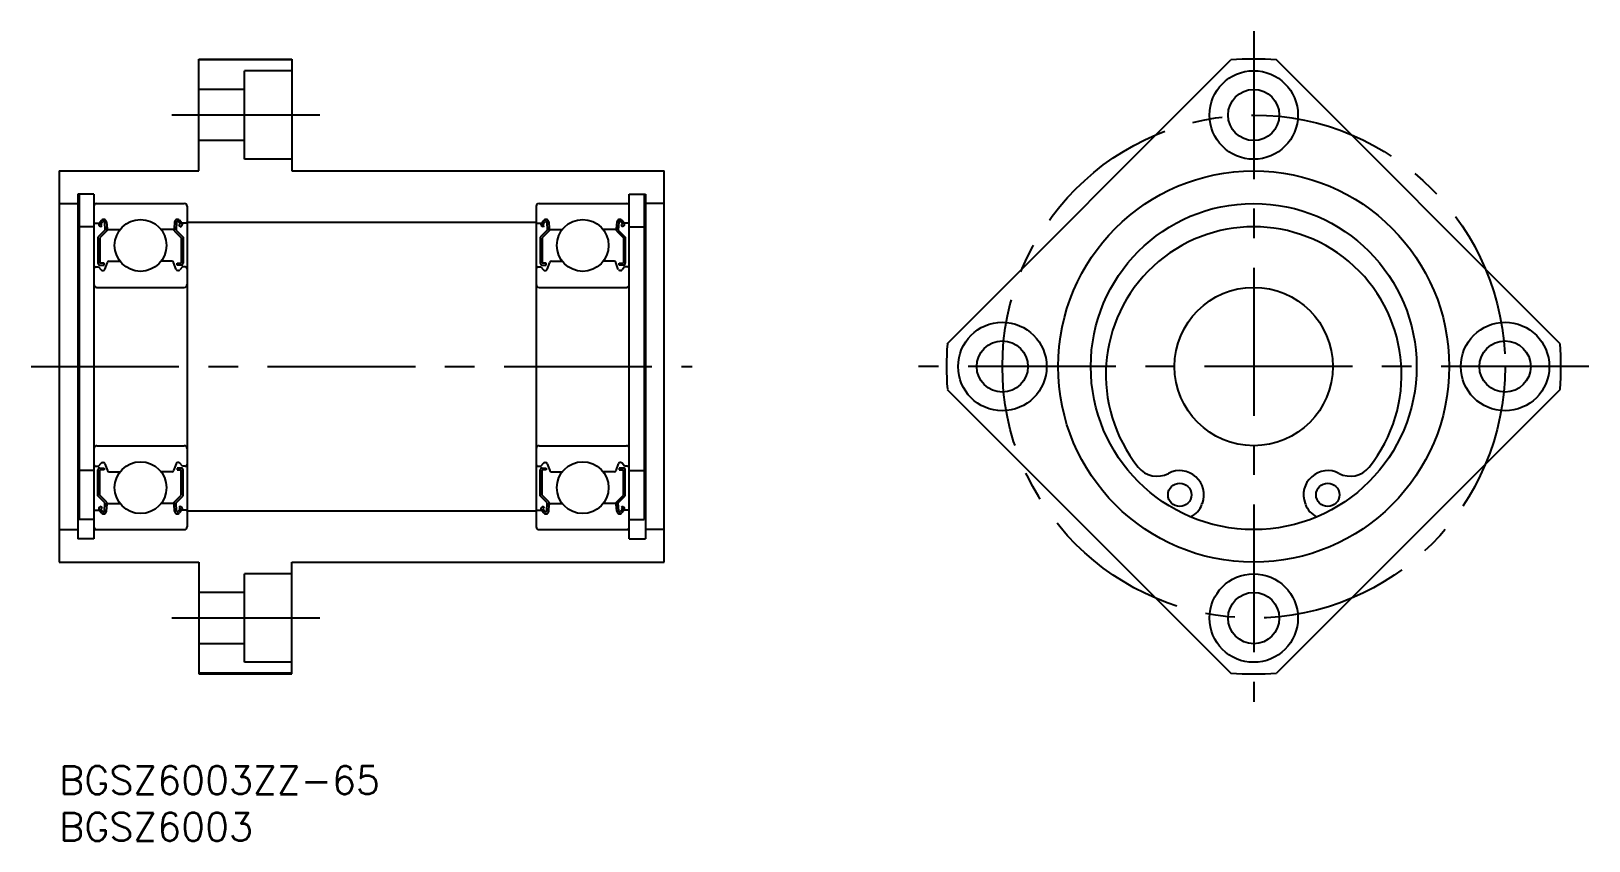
# Model space of a CAD drawing. Extents: x -3 to 164, y -8 to 79.
import ezdxf

# ---------------------------------------------------------------- set-up
doc = ezdxf.new("R2010")
doc.units = 0
doc.header["$LTSCALE"] = 0.5
doc.linetypes.add('CENTER', pattern=[50.8, 31.75, -6.35, 6.35, -6.35])
for name, color, linetype in [('MSM_CENTER', 1, 'CENTER'), ('MSM_CONTINUOUS', 7, 'CONTINUOUS'), ('MSM_PART_NUMBER', 7, 'CONTINUOUS')]:
    doc.layers.add(name, color=color, linetype=linetype)
doc.styles.get("Standard").update_dxf_attribs({"font": 'txt.shx', "height": 3, "bigfont": 'bigfont.shx'})

# ---------------------------------------------------------------- blocks, each defined once
blk = doc.blocks.new('*U6')
at = {"layer": 'MSM_PART_NUMBER'}
blk.add_text('BGSZ6003ZZ-65', height=3, dxfattribs=at).set_placement((0, -3))
blk = doc.blocks.new('*U7')
at = {"layer": 'MSM_PART_NUMBER'}
blk.add_text('BGSZ6003', height=3, dxfattribs=at).set_placement((0, -8))

msp = doc.modelspace()

# ---------------------------------------------------------------- linework, layer by layer
at = {"layer": 'MSM_CENTER'}
for p, q in [((128.32, 78.91), (128.32, 6.91)), ((28, 69.91), (12, 69.91)), ((-3, 42.91), (68, 42.91)), ((164.32, 42.91), (92.32, 42.91)), ((28, 15.91), (12, 15.91))]:
    msp.add_line(p, q, dxfattribs=at)
msp.add_circle((128.32, 42.91), 27, dxfattribs=at)
at = {"layer": 'MSM_CONTINUOUS'}
for p, q in [((15, 63.91), (15, 75.91)), ((15, 75.91), (25, 75.91)), ((25, 75.82), (15, 75.82)), ((25, 75.91), (25, 63.91)), ((95.41, 45.36), (125.87, 75.82)), ((161.23, 45.36), (130.76, 75.82)), ((19.9, 65.16), (19.9, 74.66)), ((25, 74.66), (19.9, 74.66)), ((19.9, 72.66), (15, 72.66)), ((19.9, 67.16), (15, 67.16)), ((0, 63.91), (0, 21.91)), ((0, 63.91), (15, 63.91)), ((25, 65.16), (19.9, 65.16)), ((25, 63.91), (65, 63.91)), ((65, 21.91), (65, 63.91)), ((0, 60.41), (2, 60.41)), ((3.75, 61.41), (2, 61.41)), ((2, 61.41), (2, 24.41)), ((2.15, 61.41, -0.5), (2.15, 26.49, -0.5)), ((3.75, 61.41), (3.75, 24.41)), ((3.75, 60.41), (13.45, 60.41)), ((51.55, 60.41), (61.25, 60.41)), ((61.25, 24.41), (61.25, 61.41)), ((61.25, 61.41), (63, 61.41)), ((62.85, 61.41, -0.5), (62.85, 26.49, -0.5)), ((63, 61.41), (63, 24.41)), ((65, 60.41), (63, 60.41)), ((4.31, 58.31), (4.56, 58.61)), ((13.19, 58.31), (12.94, 58.61)), ((13.75, 60.11), (13.75, 25.71)), ((51.25, 60.11), (51.25, 25.71)), ((51.81, 58.31), (52.06, 58.61)), ((60.69, 58.31), (60.44, 58.61)), ((3.75, 57.91), (2.15, 57.91)), ((3.85, 58.31), (4.31, 58.31)), ((4.93, 57.54), (4.18, 56.79)), ((4.49, 57.9), (4.33, 58.03)), ((5.13, 57.46), (4.38, 56.71)), ((4.46, 58.18), (4.71, 58.48)), ((4.62, 58.05), (4.46, 58.18)), ((4.49, 57.9), (4.62, 58.05)), ((4.89, 58.42), (4.93, 57.54)), ((5.09, 58.44), (5.15, 57.7)), ((5.13, 57.93), (5.13, 57.46)), ((5.25, 57.61), (6.55, 57.61)), ((12.25, 57.61), (10.95, 57.61)), ((12.41, 58.44), (12.35, 57.7)), ((12.37, 57.93), (12.37, 57.46)), ((12.37, 57.46), (13.12, 56.71)), ((12.61, 58.42), (12.57, 57.54)), ((12.57, 57.54), (13.32, 56.79)), ((13.04, 58.18), (12.79, 58.48)), ((12.88, 58.05), (13.04, 58.18)), ((13.01, 57.9), (12.88, 58.05)), ((13.01, 57.9), (13.17, 58.03)), ((13.65, 58.31), (13.19, 58.31)), ((13.75, 58.41), (51.25, 58.41)), ((51.35, 58.31), (51.81, 58.31)), ((52.43, 57.54), (51.68, 56.79)), ((51.99, 57.9), (51.83, 58.03)), ((52.63, 57.46), (51.88, 56.71)), ((51.96, 58.18), (52.21, 58.48)), ((52.12, 58.05), (51.96, 58.18)), ((51.99, 57.9), (52.12, 58.05)), ((52.39, 58.42), (52.43, 57.54)), ((52.59, 58.44), (52.65, 57.7)), ((52.63, 57.93), (52.63, 57.46)), ((52.75, 57.61), (54.05, 57.61)), ((59.75, 57.61), (58.45, 57.61)), ((59.91, 58.44), (59.85, 57.7)), ((59.87, 57.93), (59.87, 57.46)), ((59.87, 57.46), (60.62, 56.71)), ((60.11, 58.42), (60.07, 57.54)), ((60.07, 57.54), (60.82, 56.79)), ((60.54, 58.18), (60.29, 58.48)), ((60.38, 58.05), (60.54, 58.18)), ((60.51, 57.9), (60.38, 58.05)), ((60.51, 57.9), (60.67, 58.03)), ((61.15, 58.31), (60.69, 58.31)), ((61.25, 57.91), (62.85, 57.91)), ((4.18, 56.79), (4.18, 54.01)), ((4.38, 56.71), (4.38, 54.01)), ((13.12, 56.71), (13.12, 54.01)), ((13.32, 56.79), (13.32, 54.01)), ((51.68, 56.79), (51.68, 54.01)), ((51.88, 56.71), (51.88, 54.01)), ((60.62, 56.71), (60.62, 54.01)), ((60.82, 56.79), (60.82, 54.01)), ((3.95, 53.61), (4.25, 53.61)), ((4.25, 53.61), (4.53, 53.28)), ((4.83, 54.01), (4.38, 54.01)), ((4.38, 53.81), (4.83, 53.81)), ((4.83, 53.81), (4.83, 54.01)), ((4.93, 53.34), (5.2, 54.08)), ((5.39, 54.21), (6.55, 54.21)), ((12.11, 54.21), (10.95, 54.21)), ((12.57, 53.34), (12.3, 54.08)), ((12.67, 53.81), (12.67, 54.01)), ((12.67, 54.01), (13.12, 54.01)), ((13.12, 53.81), (12.67, 53.81)), ((13.25, 53.61), (12.97, 53.28)), ((13.55, 53.61), (13.25, 53.61)), ((51.45, 53.61), (51.75, 53.61)), ((51.75, 53.61), (52.03, 53.28)), ((52.33, 54.01), (51.88, 54.01)), ((51.88, 53.81), (52.33, 53.81)), ((52.33, 53.81), (52.33, 54.01)), ((52.43, 53.34), (52.7, 54.08)), ((52.89, 54.21), (54.05, 54.21)), ((59.61, 54.21), (58.45, 54.21)), ((60.07, 53.34), (59.8, 54.08)), ((60.17, 54.01), (60.62, 54.01)), ((60.17, 53.81), (60.17, 54.01)), ((60.62, 53.81), (60.17, 53.81)), ((60.75, 53.61), (60.47, 53.28)), ((61.05, 53.61), (60.75, 53.61)), ((4.68, 53.21), (4.74, 53.21)), ((12.82, 53.21), (12.76, 53.21)), ((52.18, 53.21), (52.24, 53.21)), ((60.32, 53.21), (60.26, 53.21)), ((4.05, 51.41), (13.45, 51.41)), ((51.55, 51.41), (60.95, 51.41)), ((95.41, 40.46), (125.87, 10)), ((161.23, 40.46), (130.76, 10)), ((4.05, 34.41), (13.45, 34.41)), ((51.55, 34.41), (60.95, 34.41)), ((3.95, 32.21), (4.25, 32.21)), ((4.18, 29.03), (4.18, 31.81)), ((4.25, 32.21), (4.53, 32.54)), ((4.38, 32.01), (4.83, 32.01)), ((4.38, 29.11), (4.38, 31.81)), ((4.83, 31.81), (4.38, 31.81)), ((4.68, 32.61), (4.74, 32.61)), ((4.83, 32.01), (4.83, 31.81)), ((4.93, 32.48), (5.2, 31.74)), ((12.57, 32.48), (12.3, 31.74)), ((12.67, 32.01), (12.67, 31.81)), ((13.12, 32.01), (12.67, 32.01)), ((12.67, 31.81), (13.12, 31.81)), ((12.82, 32.61), (12.76, 32.61)), ((13.25, 32.21), (12.97, 32.54)), ((13.12, 29.11), (13.12, 31.81)), ((13.55, 32.21), (13.25, 32.21)), ((13.32, 29.03), (13.32, 31.81)), ((51.45, 32.21), (51.75, 32.21)), ((51.68, 29.03), (51.68, 31.81)), ((51.75, 32.21), (52.03, 32.54)), ((51.88, 32.01), (52.33, 32.01)), ((51.88, 29.11), (51.88, 31.81)), ((52.33, 31.81), (51.88, 31.81)), ((52.18, 32.61), (52.24, 32.61)), ((52.33, 32.01), (52.33, 31.81)), ((52.43, 32.48), (52.7, 31.74)), ((60.07, 32.48), (59.8, 31.74)), ((60.62, 32.01), (60.17, 32.01)), ((60.17, 32.01), (60.17, 31.81)), ((60.17, 31.81), (60.62, 31.81)), ((60.32, 32.61), (60.26, 32.61)), ((60.75, 32.21), (60.47, 32.54)), ((60.62, 29.11), (60.62, 31.81)), ((61.05, 32.21), (60.75, 32.21)), ((60.82, 29.03), (60.82, 31.81)), ((3.75, 31.74), (2.15, 31.74)), ((5.39, 31.61), (6.55, 31.61)), ((12.11, 31.61), (10.95, 31.61)), ((52.89, 31.61), (54.05, 31.61)), ((59.61, 31.61), (58.45, 31.61)), ((61.25, 31.74), (62.85, 31.74)), ((4.93, 28.28), (4.18, 29.03)), ((5.13, 28.36), (4.38, 29.11)), ((12.37, 28.36), (13.12, 29.11)), ((12.57, 28.28), (13.32, 29.03)), ((52.43, 28.28), (51.68, 29.03)), ((52.63, 28.36), (51.88, 29.11)), ((59.87, 28.36), (60.62, 29.11)), ((60.07, 28.28), (60.82, 29.03)), ((3.85, 27.51), (4.31, 27.51)), ((4.31, 27.51), (4.56, 27.21)), ((4.49, 27.92), (4.33, 27.79)), ((4.62, 27.77), (4.46, 27.64)), ((4.46, 27.64), (4.71, 27.34)), ((4.49, 27.92), (4.62, 27.77)), ((4.89, 27.4), (4.93, 28.28)), ((5.09, 27.38), (5.15, 28.12)), ((5.13, 27.89), (5.13, 28.36)), ((5.25, 28.21), (6.55, 28.21)), ((12.25, 28.21), (10.95, 28.21)), ((12.41, 27.38), (12.35, 28.12)), ((12.37, 27.89), (12.37, 28.36)), ((12.61, 27.4), (12.57, 28.28)), ((13.04, 27.64), (12.79, 27.34)), ((13.01, 27.92), (12.88, 27.77)), ((12.88, 27.77), (13.04, 27.64)), ((13.19, 27.51), (12.94, 27.21)), ((13.01, 27.92), (13.17, 27.79)), ((13.65, 27.51), (13.19, 27.51)), ((13.75, 27.41), (51.25, 27.41)), ((51.35, 27.51), (51.81, 27.51)), ((51.81, 27.51), (52.06, 27.21)), ((51.99, 27.92), (51.83, 27.79)), ((52.12, 27.77), (51.96, 27.64)), ((51.96, 27.64), (52.21, 27.34)), ((51.99, 27.92), (52.12, 27.77)), ((52.39, 27.4), (52.43, 28.28)), ((52.59, 27.38), (52.65, 28.12)), ((52.63, 27.89), (52.63, 28.36)), ((52.75, 28.21), (54.05, 28.21)), ((59.75, 28.21), (58.45, 28.21)), ((59.91, 27.38), (59.85, 28.12)), ((59.87, 27.89), (59.87, 28.36)), ((60.11, 27.4), (60.07, 28.28)), ((60.54, 27.64), (60.29, 27.34)), ((60.51, 27.92), (60.38, 27.77)), ((60.38, 27.77), (60.54, 27.64)), ((60.69, 27.51), (60.44, 27.21)), ((60.51, 27.92), (60.67, 27.79)), ((61.15, 27.51), (60.69, 27.51)), ((122.76, 28.12), (122.8, 28.23)), ((133.83, 28.23), (133.88, 28.12)), ((0, 25.41), (2, 25.41)), ((3.75, 26.49), (2.15, 26.49)), ((3.75, 25.41), (13.45, 25.41)), ((51.55, 25.41), (61.25, 25.41)), ((61.25, 26.49), (62.85, 26.49)), ((65, 25.41), (63, 25.41)), ((3.75, 24.41), (2, 24.41)), ((61.25, 24.41), (63, 24.41)), ((0, 21.91), (15, 21.91)), ((15, 21.91), (15, 9.91)), ((25, 21.91), (65, 21.91)), ((25, 9.91), (25, 21.91)), ((19.9, 11.16), (19.9, 20.66)), ((25, 20.66), (19.9, 20.66)), ((19.9, 18.66), (15, 18.66)), ((19.9, 13.16), (15, 13.16)), ((25, 11.16), (19.9, 11.16)), ((25, 10), (15, 10)), ((15, 9.91), (25, 9.91))]:
    msp.add_line(p, q, dxfattribs=at)
for centre, radius in [((128.32, 69.91), 4.75), ((128.32, 69.91), 2.75), ((128.32, 42.91), 21), ((128.32, 42.91), 17.5), ((8.75, 55.91), 2.78), ((56.25, 55.91), 2.78), ((128.32, 42.91), 8.5), ((101.32, 42.91), 4.75), ((155.32, 42.91), 4.75), ((101.32, 42.91), 2.75), ((155.32, 42.91), 2.75), ((8.75, 29.91), 2.78), ((56.25, 29.91), 2.78), ((120.37, 29.14), 1.25), ((136.27, 29.14), 1.25), ((128.32, 15.91), 4.75), ((128.32, 15.91), 2.75)]:
    msp.add_circle(centre, radius, dxfattribs=at)
for centre, radius, start, end in [((128.32, 42.91), 33, 85.7491, 94.2509), ((4.05, 60.11), 0.3, 90, 180), ((13.45, 60.11), 0.3, 0, 90), ((51.55, 60.11), 0.3, 90, 180), ((60.95, 60.11), 0.3, 0, 90), ((4.79, 58.41), 0.3, 4.9968, 140.0031), ((12.71, 58.41), 0.3, 39.9969, 175.0032), ((52.29, 58.41), 0.3, 4.9968, 140.0031), ((60.21, 58.41), 0.3, 39.9969, 175.0032), ((3.85, 58.41), 0.1, 180, 270), ((4.46, 58.18), 0.2, 140.0031, 230.0823), ((4.79, 58.41), 0.1, 2.8198, 140.0012), ((5.25, 57.71), 0.1, 184.9968, 270), ((12.25, 57.71), 0.1, 270, 355.0032), ((12.71, 58.41), 0.1, 39.9988, 177.1802), ((13.04, 58.18), 0.2, 309.9177, 39.9969), ((13.65, 58.41), 0.1, 270, 0), ((51.35, 58.41), 0.1, 180, 270), ((51.96, 58.18), 0.2, 140.0031, 230.0823), ((52.29, 58.41), 0.1, 2.8198, 140.0012), ((52.75, 57.71), 0.1, 184.9968, 270), ((59.75, 57.71), 0.1, 270, 355.0032), ((60.21, 58.41), 0.1, 39.9988, 177.1802), ((60.54, 58.18), 0.2, 309.9177, 39.9969), ((61.15, 58.41), 0.1, 270, 0), ((128.32, 42.03), 15.88, 321.3506, 218.6494), ((3.95, 53.41), 0.2, 90, 180), ((4.38, 54.01), 0.2, 180, 270), ((5.39, 54.01), 0.2, 90, 159.9921), ((12.11, 54.01), 0.2, 20.0079, 90), ((13.12, 54.01), 0.2, 270, 0), ((13.55, 53.41), 0.2, 0, 90), ((51.45, 53.41), 0.2, 90, 180), ((51.88, 54.01), 0.2, 180, 270), ((52.89, 54.01), 0.2, 90, 159.9921), ((59.61, 54.01), 0.2, 20.0079, 90), ((60.62, 54.01), 0.2, 270, 0), ((61.05, 53.41), 0.2, 0, 90), ((4.68, 53.41), 0.2, 219.9947, 270), ((4.74, 53.41), 0.2, 270, 339.9921), ((12.76, 53.41), 0.2, 200.0079, 270), ((12.82, 53.41), 0.2, 270, 320.0053), ((52.18, 53.41), 0.2, 219.9947, 270), ((52.24, 53.41), 0.2, 270, 339.9921), ((60.26, 53.41), 0.2, 200.0079, 270), ((60.32, 53.41), 0.2, 270, 320.0053), ((4.05, 51.71), 0.3, 180, 270), ((13.45, 51.71), 0.3, 270, 0), ((51.55, 51.71), 0.3, 180, 270), ((60.95, 51.71), 0.3, 270, 0), ((128.32, 42.91), 33, 175.7491, 184.2509), ((128.32, 42.91), 33, 355.7491, 4.2509), ((4.05, 34.11), 0.3, 90, 180), ((13.45, 34.11), 0.3, 0, 90), ((51.55, 34.11), 0.3, 90, 180), ((60.95, 34.11), 0.3, 0, 90), ((3.95, 32.41), 0.2, 180, 270), ((4.38, 31.81), 0.2, 90, 180), ((4.68, 32.41), 0.2, 90, 140.0053), ((4.74, 32.41), 0.2, 20.0079, 90), ((12.76, 32.41), 0.2, 90, 159.9921), ((12.82, 32.41), 0.2, 39.9947, 90), ((13.12, 31.81), 0.2, 0, 90), ((13.55, 32.41), 0.2, 270, 0), ((51.45, 32.41), 0.2, 180, 270), ((51.88, 31.81), 0.2, 90, 180), ((52.18, 32.41), 0.2, 90, 140.0053), ((52.24, 32.41), 0.2, 20.0079, 90), ((60.26, 32.41), 0.2, 90, 159.9921), ((60.32, 32.41), 0.2, 39.9947, 90), ((60.62, 31.81), 0.2, 0, 90), ((61.05, 32.41), 0.2, 270, 0), ((117.95, 33.74), 2.6, 218.6494, 297.7045), ((138.69, 33.74), 2.6, 242.2955, 321.3506), ((5.39, 31.81), 0.2, 200.0079, 270), ((12.11, 31.81), 0.2, 270, 339.9921), ((52.89, 31.81), 0.2, 200.0079, 270), ((59.61, 31.81), 0.2, 270, 339.9921), ((120.37, 29.14), 2.6, 339.4114, 117.7045), ((136.27, 29.14), 2.6, 62.2955, 200.5886), ((3.85, 27.41), 0.1, 90, 180), ((4.46, 27.64), 0.2, 129.9177, 219.9969), ((4.79, 27.4), 0.3, 219.9969, 355.0032), ((4.79, 27.4), 0.1, 219.9988, 357.1802), ((5.25, 28.11), 0.1, 90, 175.0032), ((12.25, 28.11), 0.1, 4.9968, 90), ((12.71, 27.4), 0.3, 184.9968, 320.0031), ((12.71, 27.4), 0.1, 182.8198, 320.0012), ((13.04, 27.64), 0.2, 320.0031, 50.0823), ((13.65, 27.41), 0.1, 0, 90), ((51.35, 27.41), 0.1, 90, 180), ((51.96, 27.64), 0.2, 129.9177, 219.9969), ((52.29, 27.4), 0.3, 219.9969, 355.0032), ((52.29, 27.4), 0.1, 219.9988, 357.1802), ((52.75, 28.11), 0.1, 90, 175.0032), ((59.75, 28.11), 0.1, 4.9968, 90), ((60.21, 27.4), 0.3, 184.9968, 320.0031), ((60.21, 27.4), 0.1, 182.8198, 320.0012), ((60.54, 27.64), 0.2, 320.0031, 50.0823), ((61.15, 27.41), 0.1, 0, 90), ((120.42, 28.99), 2.5, 297.0551, 339.4114), ((136.22, 28.99), 2.5, 200.5886, 242.9449), ((4.05, 25.71), 0.3, 180, 270), ((13.45, 25.71), 0.3, 270, 0), ((51.55, 25.71), 0.3, 180, 270), ((60.95, 25.71), 0.3, 270, 0), ((128.32, 42.91), 33, 265.7491, 274.2509)]:
    msp.add_arc(centre, radius, start, end, dxfattribs=at)

# ---------------------------------------------------------------- block references
for name in ['*U6', '*U7']:
    msp.add_blockref(name, (0, 0), dxfattribs=at)

doc.saveas('drawing.dxf')
